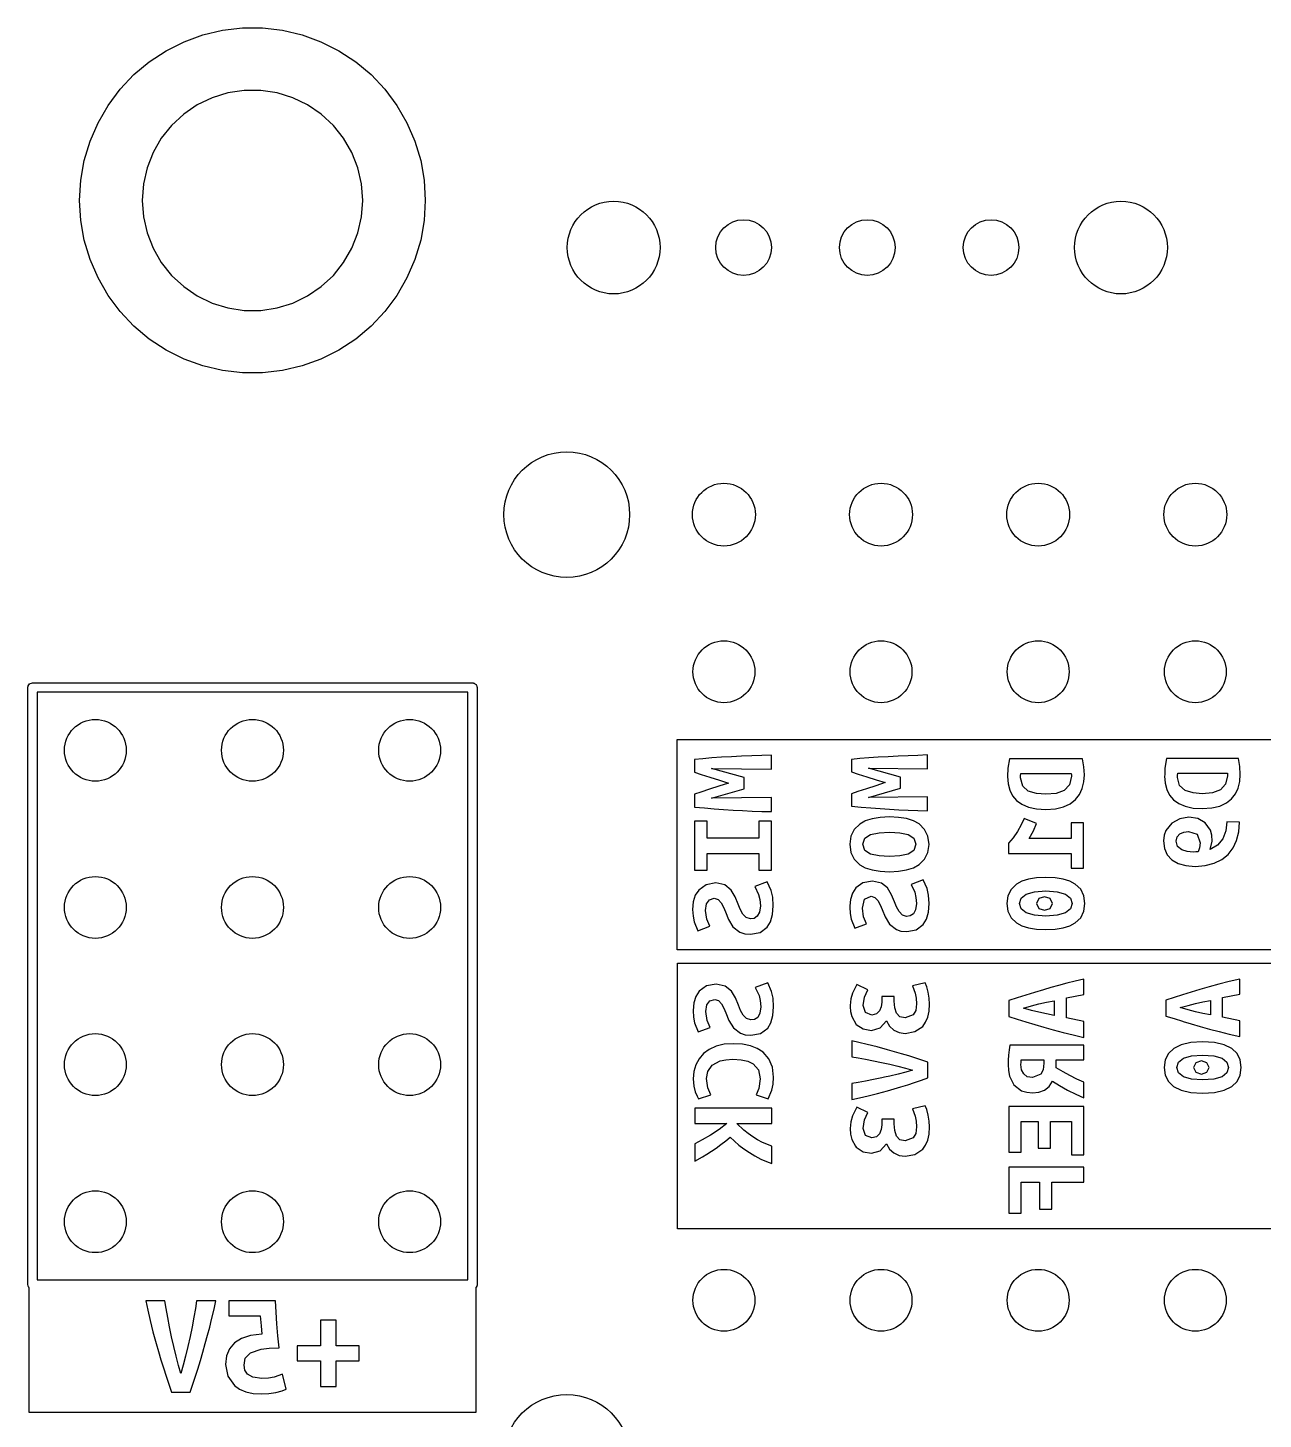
# Model space of a CAD drawing. Extents: x 51 to 109, y -109 to -51.7.
# Drawn here: x 50.98 to 70.95, y -74.31 to -51.82 of the extents above; entities that cross this region are included whole.
import ezdxf

# ---------------------------------------------------------------- set-up
doc = ezdxf.new("R2010")
doc.units = 0
doc.layers.add('BLACK', color=7, linetype='CONTINUOUS')

msp = doc.modelspace()

# ---------------------------------------------------------------- linework, layer by layer
at = {"layer": 'BLACK', "linetype": 'CONTINUOUS'}
for p, q in [((53.5034, -52.0445), (53.8087, -51.9334)), ((53.8087, -51.9334), (54.1248, -51.8584)), ((54.1248, -51.8584), (54.4475, -51.8207)), ((54.4475, -51.8207), (54.7725, -51.8207)), ((54.7725, -51.8207), (55.0952, -51.8584)), ((55.0952, -51.8584), (55.4113, -51.9334)), ((55.4113, -51.9334), (55.7166, -52.0445)), ((53.213, -52.1903), (53.5034, -52.0445)), ((55.7166, -52.0445), (56.007, -52.1903)), ((52.6926, -52.5777), (52.9415, -52.3689)), ((52.9415, -52.3689), (53.213, -52.1903)), ((56.007, -52.1903), (56.2785, -52.3689)), ((56.2785, -52.3689), (56.5274, -52.5777)), ((52.4697, -52.8141), (52.6926, -52.5777)), ((56.5274, -52.5777), (56.7503, -52.8141)), ((52.2756, -53.0747), (52.4697, -52.8141)), ((54.4768, -52.832), (54.2132, -52.8717)), ((54.7432, -52.832), (54.4768, -52.832)), ((55.0068, -52.8717), (54.7432, -52.832)), ((56.7503, -52.8141), (56.9444, -53.0747)), ((52.1132, -53.3561), (52.2756, -53.0747)), ((53.7185, -53.0659), (53.4983, -53.216)), ((53.9586, -52.9503), (53.7185, -53.0659)), ((54.2132, -52.8717), (53.9586, -52.9503)), ((55.2614, -52.9503), (55.0068, -52.8717)), ((55.5015, -53.0659), (55.2614, -52.9503)), ((55.7217, -53.216), (55.5015, -53.0659)), ((56.9444, -53.0747), (57.1068, -53.3561)), ((53.4983, -53.216), (53.303, -53.3973)), ((55.917, -53.3973), (55.7217, -53.216)), ((51.9845, -53.6544), (52.1132, -53.3561)), ((53.303, -53.3973), (53.1368, -53.6056)), ((56.0832, -53.6056), (55.917, -53.3973)), ((57.1068, -53.3561), (57.2355, -53.6544)), ((51.8913, -53.9657), (51.9845, -53.6544)), ((53.1368, -53.6056), (53.0036, -53.8364)), ((56.2164, -53.8364), (56.0832, -53.6056)), ((57.2355, -53.6544), (57.3287, -53.9657)), ((51.8349, -54.2856), (51.8913, -53.9657)), ((53.0036, -53.8364), (52.9062, -54.0845)), ((56.3138, -54.0845), (56.2164, -53.8364)), ((57.3287, -53.9657), (57.3851, -54.2856)), ((52.9062, -54.0845), (52.8469, -54.3443)), ((56.3731, -54.3443), (56.3138, -54.0845)), ((51.816, -54.61), (51.8349, -54.2856)), ((52.8469, -54.3443), (52.827, -54.61)), ((56.393, -54.61), (56.3731, -54.3443)), ((57.3851, -54.2856), (57.404, -54.61)), ((51.8349, -54.9344), (51.816, -54.61)), ((52.827, -54.61), (52.8469, -54.8757)), ((56.3731, -54.8757), (56.393, -54.61)), ((57.404, -54.61), (57.3851, -54.9344)), ((52.8469, -54.8757), (52.9062, -55.1355)), ((56.3138, -55.1355), (56.3731, -54.8757)), ((51.8913, -55.2543), (51.8349, -54.9344)), ((57.3851, -54.9344), (57.3287, -55.2543)), ((51.9845, -55.5656), (51.8913, -55.2543)), ((52.9062, -55.1355), (53.0036, -55.3836)), ((56.2164, -55.3836), (56.3138, -55.1355)), ((57.3287, -55.2543), (57.2355, -55.5656)), ((53.0036, -55.3836), (53.1368, -55.6144)), ((56.0832, -55.6144), (56.2164, -55.3836)), ((52.1132, -55.8639), (51.9845, -55.5656)), ((53.1368, -55.6144), (53.303, -55.8227)), ((55.917, -55.8227), (56.0832, -55.6144)), ((57.2355, -55.5656), (57.1068, -55.8639)), ((52.2756, -56.1453), (52.1132, -55.8639)), ((53.303, -55.8227), (53.4983, -56.004)), ((55.7217, -56.004), (55.917, -55.8227)), ((57.1068, -55.8639), (56.9444, -56.1453)), ((52.4697, -56.4059), (52.2756, -56.1453)), ((53.4983, -56.004), (53.7185, -56.1541)), ((53.7185, -56.1541), (53.9586, -56.2697)), ((55.2614, -56.2697), (55.5015, -56.1541)), ((55.5015, -56.1541), (55.7217, -56.004)), ((56.9444, -56.1453), (56.7503, -56.4059)), ((52.6926, -56.6423), (52.4697, -56.4059)), ((53.9586, -56.2697), (54.2132, -56.3483)), ((54.2132, -56.3483), (54.4768, -56.388)), ((54.4768, -56.388), (54.7432, -56.388)), ((54.7432, -56.388), (55.0068, -56.3483)), ((55.0068, -56.3483), (55.2614, -56.2697)), ((56.7503, -56.4059), (56.5274, -56.6423)), ((52.9415, -56.8511), (52.6926, -56.6423)), ((56.5274, -56.6423), (56.2785, -56.8511)), ((53.213, -57.0297), (52.9415, -56.8511)), ((56.2785, -56.8511), (56.007, -57.0297)), ((53.5034, -57.1755), (53.213, -57.0297)), ((56.007, -57.0297), (55.7166, -57.1755)), ((53.8087, -57.2866), (53.5034, -57.1755)), ((54.1248, -57.3616), (53.8087, -57.2866)), ((55.4113, -57.2866), (55.0952, -57.3616)), ((55.7166, -57.1755), (55.4113, -57.2866)), ((54.4475, -57.3993), (54.1248, -57.3616)), ((54.7725, -57.3993), (54.4475, -57.3993)), ((55.0952, -57.3616), (54.7725, -57.3993)), ((50.979, -62.484), (50.9807, -62.4743)), ((50.979, -72.136), (50.979, -62.484)), ((50.9801, -62.471), (50.9818, -62.4681)), ((50.9807, -62.4743), (50.9801, -62.471)), ((50.9818, -62.4681), (50.9835, -62.4583)), ((50.9835, -62.4583), (50.996, -62.4434)), ((50.996, -62.4434), (51.0058, -62.4265)), ((51.0058, -62.4265), (51.0121, -62.4242)), ((51.0121, -62.4242), (51.0165, -62.419)), ((51.0165, -62.419), (51.0357, -62.4157)), ((51.0357, -62.4157), (51.054, -62.409)), ((51.054, -62.409), (58.166, -62.409)), ((58.166, -62.409), (58.1757, -62.4107)), ((58.1757, -62.4107), (58.179, -62.4101)), ((58.179, -62.4101), (58.1819, -62.4118)), ((58.1819, -62.4118), (58.1917, -62.4135)), ((58.1917, -62.4135), (58.2066, -62.426)), ((58.2066, -62.426), (58.2235, -62.4358)), ((58.2235, -62.4358), (58.2258, -62.4421)), ((58.2258, -62.4421), (58.231, -62.4465)), ((58.231, -62.4465), (58.2343, -62.4657)), ((58.2343, -62.4657), (58.241, -62.484)), ((58.241, -62.484), (58.241, -72.136)), ((51.129, -62.559), (51.129, -72.061)), ((58.091, -62.559), (51.129, -62.559)), ((58.091, -72.061), (58.091, -62.559)), ((61.4721, -63.5751), (61.4721, -63.3231)), ((61.4721, -63.3231), (98.5479, -63.3231)), ((61.4721, -66.4729), (61.4721, -63.5751)), ((61.889, -63.635), (61.7524, -63.6483)), ((61.7524, -63.6483), (61.7524, -63.854)), ((62.0366, -63.6231), (61.889, -63.635)), ((62.1924, -63.6128), (62.0366, -63.6231)), ((62.3532, -63.604), (62.1924, -63.6128)), ((62.517, -63.5962), (62.3532, -63.604)), ((62.6818, -63.5889), (62.517, -63.5962)), ((62.8441, -63.5821), (62.6818, -63.5889)), ((63.0003, -63.5758), (62.8441, -63.5821)), ((63.0003, -63.8036), (63.0003, -63.5758)), ((64.4255, -63.6334), (64.291, -63.6466)), ((64.291, -63.6466), (64.291, -63.8492)), ((64.571, -63.6217), (64.4255, -63.6334)), ((64.7245, -63.6116), (64.571, -63.6217)), ((64.8829, -63.6029), (64.7245, -63.6116)), ((65.0443, -63.5952), (64.8829, -63.6029)), ((65.2067, -63.588), (65.0443, -63.5952)), ((65.3666, -63.5813), (65.2067, -63.588)), ((65.5205, -63.5751), (65.3666, -63.5813)), ((65.5205, -63.7995), (65.5205, -63.5751)), ((66.8447, -63.6351), (66.8212, -63.7897)), ((68.027, -63.6351), (66.8447, -63.6351)), ((68.0495, -63.7672), (68.027, -63.6351)), ((69.382, -63.6336), (69.3589, -63.786)), ((70.5473, -63.6336), (69.382, -63.6336)), ((70.5695, -63.7638), (70.5473, -63.6336)), ((61.7524, -63.854), (61.8612, -63.8893)), ((62.5588, -63.9407), (62.0306, -63.7935)), ((62.0306, -63.7935), (63.0003, -63.8036)), ((64.291, -63.8492), (64.3982, -63.8839)), ((65.0855, -63.9346), (64.5651, -63.7896)), ((64.5651, -63.7896), (65.5205, -63.7995)), ((66.8212, -63.7897), (66.8153, -63.9248)), ((68.0563, -63.8935), (68.0495, -63.7672)), ((69.3589, -63.786), (69.3542, -63.8935)), ((69.5605, -63.9056), (69.5653, -63.8709)), ((69.5653, -63.8709), (70.3679, -63.8709)), ((70.3679, -63.8709), (70.3698, -63.8921)), ((70.5762, -63.8882), (70.5695, -63.7638)), ((61.8612, -63.8893), (62.0044, -63.9346)), ((62.1505, -64.0798), (61.9973, -64.1302)), ((62.0044, -63.9346), (62.1596, -63.983)), ((62.3048, -64.0294), (62.1505, -64.0798)), ((62.1596, -63.983), (62.3048, -64.0294)), ((62.5588, -64.1221), (62.5588, -63.9407)), ((64.3982, -63.8839), (64.5393, -63.9286)), ((64.6833, -64.0717), (64.5323, -64.1213)), ((64.5393, -63.9286), (64.6922, -63.9763)), ((64.8352, -64.022), (64.6833, -64.0717)), ((64.6922, -63.9763), (64.8352, -64.022)), ((65.0855, -64.1134), (65.0855, -63.9346)), ((66.8153, -63.9248), (66.8241, -64.039)), ((66.8241, -64.039), (66.8506, -64.143)), ((67.0248, -63.9463), (67.0257, -63.9111)), ((67.059, -64.0775), (67.0248, -63.9463)), ((67.0257, -63.9111), (67.0306, -63.8758)), ((67.0306, -63.8758), (67.8449, -63.8758)), ((67.15, -64.1577), (67.059, -64.0775)), ((67.8156, -64.0569), (67.7294, -64.1469)), ((67.8469, -63.9189), (67.8156, -64.0569)), ((67.8449, -63.8758), (67.8469, -63.8974)), ((67.8469, -63.8974), (67.8469, -63.9189)), ((68.0221, -64.1195), (68.0478, -64.0116)), ((68.0478, -64.0116), (68.0563, -63.8935)), ((69.3542, -63.8935), (69.3531, -63.9191)), ((69.3531, -63.9191), (69.3618, -64.0317)), ((69.3618, -64.0317), (69.3878, -64.1342)), ((69.5595, -63.9403), (69.5605, -63.9056)), ((69.5933, -64.0696), (69.5595, -63.9403)), ((69.683, -64.1487), (69.5933, -64.0696)), ((70.3389, -64.0493), (70.2541, -64.1381)), ((70.3698, -63.9133), (70.3389, -64.0493)), ((70.3698, -63.8921), (70.3698, -63.9133)), ((70.5425, -64.1111), (70.5678, -64.0047)), ((70.5678, -64.0047), (70.5762, -63.8882)), ((61.8592, -64.1745), (61.7524, -64.2108)), ((61.7524, -64.2108), (61.7524, -64.4165)), ((61.9973, -64.1302), (61.8592, -64.1745)), ((62.0306, -64.2754), (62.5588, -64.1221)), ((63.0003, -64.2633), (62.0306, -64.2754)), ((63.0003, -64.4911), (63.0003, -64.2633)), ((64.3962, -64.165), (64.291, -64.2008)), ((64.291, -64.2008), (64.291, -64.4034)), ((64.5323, -64.1213), (64.3962, -64.165)), ((64.5651, -64.2643), (65.0855, -64.1134)), ((65.5205, -64.2524), (64.5651, -64.2643)), ((65.5205, -64.4769), (65.5205, -64.2524)), ((66.8506, -64.143), (66.8958, -64.2343)), ((66.8958, -64.2343), (66.9612, -64.3104)), ((66.9612, -64.3104), (67.0468, -64.3713)), ((67.2812, -64.1988), (67.15, -64.1577)), ((67.4339, -64.2106), (67.2812, -64.1988)), ((67.5993, -64.1959), (67.4339, -64.2106)), ((67.7294, -64.1469), (67.5993, -64.1959)), ((67.828, -64.363), (67.9134, -64.2967)), ((67.9134, -64.2967), (67.9778, -64.2152)), ((67.9778, -64.2152), (68.0221, -64.1195)), ((69.3878, -64.1342), (69.4324, -64.2242)), ((69.4324, -64.2242), (69.4968, -64.2992)), ((69.4968, -64.2992), (69.5812, -64.3592)), ((69.8122, -64.1892), (69.683, -64.1487)), ((69.9627, -64.2008), (69.8122, -64.1892)), ((70.1258, -64.1863), (69.9627, -64.2008)), ((70.2541, -64.1381), (70.1258, -64.1863)), ((70.3512, -64.351), (70.4354, -64.2857)), ((70.4354, -64.2857), (70.4988, -64.2054)), ((70.4988, -64.2054), (70.5425, -64.1111)), ((61.7524, -64.4165), (61.9137, -64.4303)), ((61.9137, -64.4303), (62.0709, -64.4437)), ((62.0709, -64.4437), (62.2254, -64.4558)), ((62.2254, -64.4558), (62.3784, -64.4659)), ((62.3784, -64.4659), (62.5311, -64.4742)), ((62.5311, -64.4742), (62.6848, -64.481)), ((62.6848, -64.481), (62.8408, -64.4865)), ((62.8408, -64.4865), (63.0003, -64.4911)), ((64.291, -64.4034), (64.4499, -64.417)), ((64.4499, -64.417), (64.6048, -64.4302)), ((64.6048, -64.4302), (64.757, -64.4421)), ((64.757, -64.4421), (64.9077, -64.452)), ((64.9077, -64.452), (65.0582, -64.4602)), ((65.0582, -64.4602), (65.2096, -64.4669)), ((65.2096, -64.4669), (65.3633, -64.4724)), ((65.3633, -64.4724), (65.5205, -64.4769)), ((67.0468, -64.3713), (67.153, -64.4171)), ((67.153, -64.4171), (67.2814, -64.4457)), ((67.2814, -64.4457), (67.4339, -64.4552)), ((67.4339, -64.4552), (67.5897, -64.4447)), ((67.5897, -64.4447), (67.7206, -64.4132)), ((67.7206, -64.4132), (67.828, -64.363)), ((69.5812, -64.3592), (69.6859, -64.4043)), ((69.6859, -64.4043), (69.8125, -64.4325)), ((69.8125, -64.4325), (69.9627, -64.4419)), ((69.9627, -64.4419), (70.1163, -64.4316)), ((70.1163, -64.4316), (70.2454, -64.4005)), ((70.2454, -64.4005), (70.3512, -64.351)), ((61.958, -64.6463), (61.7524, -64.6463)), ((61.7524, -64.6463), (61.7524, -65.4387)), ((61.958, -64.9185), (61.958, -64.6463)), ((62.7947, -64.6463), (62.7947, -64.9185)), ((63.0003, -64.6463), (62.7947, -64.6463)), ((63.0003, -65.4387), (63.0003, -64.6463)), ((64.425, -64.6934), (64.3351, -64.7817)), ((64.5083, -64.6463), (64.425, -64.6934)), ((64.5157, -64.6421), (64.5083, -64.6463)), ((64.6259, -64.6055), (64.5157, -64.6421)), ((64.7556, -64.5835), (64.6259, -64.6055)), ((64.9047, -64.5762), (64.7556, -64.5835)), ((65.0539, -64.5833), (64.9047, -64.5762)), ((65.1836, -64.6047), (65.0539, -64.5833)), ((65.2937, -64.6404), (65.1836, -64.6047)), ((65.3844, -64.6904), (65.2937, -64.6404)), ((65.4744, -64.7779), (65.3844, -64.6904)), ((67.0365, -64.7038), (66.9758, -64.8134)), ((67.0815, -64.602), (67.0365, -64.7038)), ((67.2812, -64.6803), (67.0815, -64.602)), ((67.2332, -64.7997), (67.2812, -64.6803)), ((68.0407, -64.6706), (67.841, -64.6706)), ((67.841, -64.6706), (67.841, -64.925)), ((68.0407, -65.4065), (68.0407, -64.6706)), ((69.4698, -64.6764), (69.3733, -64.795)), ((69.601, -64.605), (69.4698, -64.6764)), ((69.7428, -64.5809), (69.601, -64.605)), ((69.8904, -64.6021), (69.7428, -64.5809)), ((70.011, -64.6696), (69.8904, -64.6021)), ((70.093, -64.7892), (70.011, -64.6696)), ((70.3602, -64.6542), (70.3426, -64.8003)), ((70.5647, -64.6619), (70.3602, -64.6542)), ((70.5529, -64.8165), (70.5647, -64.6619)), ((62.7947, -64.9185), (61.958, -64.9185)), ((64.2811, -64.8902), (64.2632, -65.0191)), ((64.3351, -64.7817), (64.2811, -64.8902)), ((64.4757, -65.0191), (64.5095, -64.9178)), ((64.5095, -64.9178), (64.6018, -64.8592)), ((64.6018, -64.8592), (64.7379, -64.8314)), ((64.7379, -64.8314), (64.9047, -64.8245)), ((64.9047, -64.8245), (64.9914, -64.8262)), ((64.9914, -64.8262), (65.0726, -64.8314)), ((65.0726, -64.8314), (65.2086, -64.8592)), ((65.2086, -64.8592), (65.3, -64.9178)), ((65.3, -64.9178), (65.3338, -65.0191)), ((65.5283, -64.8881), (65.4744, -64.7779)), ((65.5463, -65.0211), (65.5283, -64.8881)), ((66.9054, -64.9172), (66.829, -65.0014)), ((66.9758, -64.8134), (66.9054, -64.9172)), ((67.1637, -64.925), (67.2332, -64.7997)), ((67.841, -64.925), (67.1637, -64.925)), ((69.3451, -64.8727), (69.3357, -64.9629)), ((69.3357, -64.9629), (69.3507, -65.0861)), ((69.3733, -64.795), (69.3451, -64.8727)), ((69.5383, -64.9686), (69.5547, -64.8963)), ((69.5634, -65.0526), (69.5383, -64.9686)), ((69.5547, -64.8963), (69.5981, -64.8481)), ((69.5981, -64.8481), (69.6618, -64.8211)), ((69.6618, -64.8211), (69.7389, -64.8124)), ((69.7389, -64.8124), (69.8778, -64.8548)), ((69.8778, -64.8548), (69.9261, -64.9976)), ((69.9261, -64.9976), (69.9184, -65.0748)), ((70.0901, -65.1018), (70.1229, -64.9667)), ((70.1154, -64.8703), (70.093, -64.7892)), ((70.1229, -64.9667), (70.1154, -64.8703)), ((70.2936, -64.9301), (70.2104, -65.0338)), ((70.3426, -64.8003), (70.2936, -64.9301)), ((70.4593, -65.0786), (70.5174, -64.9561)), ((70.5174, -64.9561), (70.5529, -64.8165)), ((61.958, -65.4387), (61.958, -65.1685)), ((61.958, -65.1685), (62.7947, -65.1685)), ((62.7947, -65.1685), (62.7947, -65.4387)), ((64.2632, -65.0191), (64.2811, -65.152)), ((64.2811, -65.152), (64.3351, -65.2619)), ((64.5095, -65.1204), (64.4757, -65.0191)), ((64.6008, -65.179), (64.5095, -65.1204)), ((64.7369, -65.2068), (64.6008, -65.179)), ((64.8181, -65.2121), (64.7369, -65.2068)), ((64.9047, -65.2138), (64.8181, -65.2121)), ((65.0716, -65.2068), (64.9047, -65.2138)), ((65.2077, -65.179), (65.0716, -65.2068)), ((65.3, -65.1194), (65.2077, -65.179)), ((65.3338, -65.0191), (65.3, -65.1194)), ((65.4744, -65.2595), (65.5283, -65.1509)), ((65.5283, -65.1509), (65.5463, -65.0211)), ((66.829, -65.0014), (66.829, -65.0211)), ((66.829, -65.0211), (66.829, -65.1658)), ((66.829, -65.1658), (67.841, -65.1658)), ((67.841, -65.1658), (67.841, -65.4065)), ((69.3507, -65.0861), (69.3957, -65.1884)), ((69.3957, -65.1884), (69.4708, -65.2696)), ((69.629, -65.1066), (69.5634, -65.0526)), ((69.7187, -65.1355), (69.629, -65.1066)), ((69.8161, -65.1442), (69.7187, -65.1355)), ((69.8595, -65.1433), (69.8161, -65.1442)), ((69.8971, -65.1404), (69.8595, -65.1433)), ((69.9184, -65.0748), (69.8971, -65.1404)), ((70.2104, -65.0338), (70.0901, -65.1018)), ((70.2779, -65.2646), (70.3795, -65.1818)), ((70.3795, -65.1818), (70.4593, -65.0786)), ((61.7524, -65.4387), (61.958, -65.4387)), ((62.7947, -65.4387), (63.0003, -65.4387)), ((64.3351, -65.2619), (64.425, -65.3489)), ((64.425, -65.3489), (64.5157, -65.3984)), ((64.5157, -65.3984), (64.6259, -65.4338)), ((64.6259, -65.4338), (64.7556, -65.455)), ((65.0539, -65.4549), (65.1836, -65.4333)), ((65.1836, -65.4333), (65.2937, -65.3973)), ((65.2937, -65.3973), (65.3844, -65.3469)), ((65.3844, -65.3469), (65.4744, -65.2595)), ((67.841, -65.4065), (68.0407, -65.4065)), ((69.4708, -65.2696), (69.5726, -65.3286)), ((69.5726, -65.3286), (69.698, -65.3639)), ((69.698, -65.3639), (69.847, -65.3757)), ((69.847, -65.3757), (70.0107, -65.3632)), ((70.0107, -65.3632), (70.1547, -65.3256)), ((70.1547, -65.3256), (70.2779, -65.2646)), ((61.9409, -65.6728), (61.8229, -65.7582)), ((62.0971, -65.6443), (61.9409, -65.6728)), ((62.2453, -65.6766), (62.0971, -65.6443)), ((62.9318, -65.6262), (62.7302, -65.6987)), ((62.9933, -65.7653), (62.9318, -65.6262)), ((64.4767, -65.6411), (64.3605, -65.7253)), ((64.6306, -65.613), (64.4767, -65.6411)), ((64.7766, -65.6448), (64.6306, -65.613)), ((64.7556, -65.455), (64.9047, -65.4621)), ((64.8749, -65.7253), (64.7766, -65.6448)), ((64.9047, -65.4621), (65.0539, -65.4549)), ((65.453, -65.5952), (65.2543, -65.6667)), ((65.2543, -65.6667), (65.3139, -65.7948)), ((65.5135, -65.7322), (65.453, -65.5952)), ((66.9582, -65.6649), (66.8712, -65.7482)), ((67.0465, -65.617), (66.9582, -65.6649)), ((67.1549, -65.5827), (67.0465, -65.617)), ((67.2834, -65.5621), (67.1549, -65.5827)), ((67.4319, -65.5553), (67.2834, -65.5621)), ((67.5821, -65.562), (67.4319, -65.5553)), ((67.7118, -65.5822), (67.5821, -65.562)), ((67.8209, -65.6159), (67.7118, -65.5822)), ((67.9095, -65.663), (67.8209, -65.6159)), ((67.9965, -65.7456), (67.9095, -65.663)), ((61.768, -65.8437), (61.7351, -65.9482)), ((61.8229, -65.7582), (61.768, -65.8437)), ((61.9954, -65.9142), (62.0749, -65.8923)), ((62.0749, -65.8923), (62.1385, -65.9124)), ((62.3451, -65.7582), (62.2453, -65.6766)), ((62.4116, -65.8681), (62.3451, -65.7582)), ((62.458, -65.985), (62.4116, -65.8681)), ((62.7302, -65.6987), (62.7907, -65.8288)), ((62.7907, -65.8288), (62.8118, -65.9127)), ((63.0182, -65.8736), (62.9933, -65.7653)), ((63.0266, -66.0133), (63.0182, -65.8736)), ((64.3064, -65.8095), (64.274, -65.9124)), ((64.3605, -65.7253), (64.3064, -65.8095)), ((64.503, -65.906), (64.6088, -65.8574)), ((64.6088, -65.8574), (64.6713, -65.8772)), ((64.6713, -65.8772), (64.719, -65.9279)), ((64.9405, -65.8335), (64.8749, -65.7253)), ((64.9862, -65.9487), (64.9405, -65.8335)), ((65.3139, -65.7948), (65.3348, -65.8775)), ((65.3348, -65.8775), (65.3417, -65.9765)), ((65.5381, -65.839), (65.5135, -65.7322)), ((65.5463, -65.9765), (65.5381, -65.839)), ((66.819, -65.852), (66.8016, -65.9761)), ((66.8712, -65.7482), (66.819, -65.852)), ((67.0071, -65.9761), (67.0343, -65.8895)), ((67.0343, -65.8895), (67.1158, -65.8254)), ((67.1158, -65.8254), (67.2491, -65.7858)), ((67.2491, -65.7858), (67.4319, -65.7726)), ((67.3203, -65.8978), (67.2812, -65.9781)), ((67.4123, -65.8685), (67.3203, -65.8978)), ((67.5033, -65.8978), (67.4123, -65.8685)), ((67.4319, -65.7726), (67.6161, -65.7858)), ((67.5415, -65.9781), (67.5033, -65.8978)), ((67.6161, -65.7858), (67.75, -65.8254)), ((67.75, -65.8254), (67.8315, -65.8895)), ((67.8315, -65.8895), (67.8586, -65.9761)), ((68.0487, -65.85), (67.9965, -65.7456)), ((68.0661, -65.9761), (68.0487, -65.85)), ((61.7351, -65.9482), (61.7241, -66.0717)), ((61.7241, -66.0717), (61.7307, -66.1793)), ((61.9318, -66.0899), (61.9477, -65.9801)), ((61.952, -66.232), (61.9318, -66.0899)), ((61.9477, -65.9801), (61.9954, -65.9142)), ((62.1385, -65.9124), (62.1868, -65.9639)), ((62.1868, -65.9639), (62.2241, -66.0344)), ((62.2241, -66.0344), (62.2544, -66.112)), ((62.2544, -66.112), (62.3038, -66.234)), ((62.4933, -66.0697), (62.458, -65.985)), ((62.5356, -66.1463), (62.4933, -66.0697)), ((62.8058, -66.1171), (62.7695, -66.1826)), ((62.8189, -66.0133), (62.8058, -66.1171)), ((62.8118, -65.9127), (62.8189, -66.0133)), ((63.0159, -66.1547), (63.0266, -66.0133)), ((64.265, -66.0133), (64.2632, -66.0341)), ((64.2632, -66.0341), (64.2696, -66.1402)), ((64.274, -65.9124), (64.265, -66.0133)), ((64.4677, -66.052), (64.503, -65.906)), ((64.4876, -66.1921), (64.4677, -66.052)), ((64.719, -65.9279), (64.7558, -65.9974)), ((64.7558, -65.9974), (64.7856, -66.0739)), ((64.7856, -66.0739), (64.8342, -66.194)), ((65.0209, -66.0322), (64.9862, -65.9487)), ((65.0627, -66.1076), (65.0209, -66.0322)), ((65.1153, -66.1633), (65.0627, -66.1076)), ((65.3288, -66.0788), (65.2931, -66.1434)), ((65.3417, -65.9765), (65.3288, -66.0788)), ((65.5044, -66.2295), (65.5358, -66.1159)), ((65.5358, -66.1159), (65.5463, -65.9765)), ((66.8016, -65.9761), (66.8017, -65.9765)), ((66.8017, -65.9765), (66.8189, -66.1023)), ((66.8189, -66.1023), (66.8708, -66.2067)), ((67.0343, -66.064), (67.0071, -65.9761)), ((67.1158, -66.1278), (67.0343, -66.064)), ((67.2812, -65.9781), (67.3203, -66.0554)), ((67.3203, -66.0554), (67.4123, -66.0858)), ((67.4123, -66.0858), (67.5033, -66.0554)), ((67.5033, -66.0554), (67.5415, -65.9781)), ((67.8315, -66.064), (67.75, -66.1278)), ((67.858, -65.9781), (67.8315, -66.064)), ((67.8586, -65.9761), (67.858, -65.9781)), ((67.9965, -66.2067), (68.0487, -66.1023)), ((68.0487, -66.1023), (68.0661, -65.9761)), ((61.7307, -66.1793), (61.7503, -66.2723)), ((61.7503, -66.2723), (61.8088, -66.4165)), ((61.8088, -66.4165), (62.0003, -66.3439)), ((62.0003, -66.3439), (61.952, -66.232)), ((62.3038, -66.234), (62.3764, -66.351)), ((62.5891, -66.2028), (62.5356, -66.1463)), ((62.6576, -66.2249), (62.5891, -66.2028)), ((62.7171, -66.2159), (62.6576, -66.2249)), ((62.7695, -66.1826), (62.7171, -66.2159)), ((62.9308, -66.359), (62.984, -66.27)), ((62.984, -66.27), (63.0159, -66.1547)), ((64.2696, -66.1402), (64.289, -66.2318)), ((64.289, -66.2318), (64.3466, -66.3738)), ((64.3466, -66.3738), (64.5353, -66.3023)), ((64.5353, -66.3023), (64.4876, -66.1921)), ((64.8342, -66.194), (64.9057, -66.3093)), ((64.9057, -66.3093), (65.017, -66.3957)), ((65.1828, -66.1851), (65.1153, -66.1633)), ((65.2414, -66.1762), (65.1828, -66.1851)), ((65.2931, -66.1434), (65.2414, -66.1762)), ((65.338, -66.4014), (65.452, -66.3172)), ((65.452, -66.3172), (65.5044, -66.2295)), ((66.8708, -66.2067), (66.9572, -66.2893)), ((66.9572, -66.2893), (67.0453, -66.3364)), ((67.0453, -66.3364), (67.1537, -66.3701)), ((67.2491, -66.1667), (67.1158, -66.1278)), ((67.4319, -66.1797), (67.2491, -66.1667)), ((67.6161, -66.1667), (67.4319, -66.1797)), ((67.75, -66.1278), (67.6161, -66.1667)), ((67.7118, -66.3701), (67.8209, -66.3364)), ((67.8209, -66.3364), (67.9095, -66.2893)), ((67.9095, -66.2893), (67.9965, -66.2067)), ((61.4721, -66.7249), (61.4721, -66.4729)), ((62.3764, -66.351), (62.4893, -66.4387)), ((62.4893, -66.4387), (62.5656, -66.4644)), ((62.5656, -66.4644), (62.6596, -66.4729)), ((62.6596, -66.4729), (62.8151, -66.4445)), ((62.8151, -66.4445), (62.9308, -66.359)), ((65.017, -66.3957), (65.0922, -66.421)), ((65.0922, -66.421), (65.1848, -66.4294)), ((65.1848, -66.4294), (65.338, -66.4014)), ((67.1537, -66.3701), (67.2826, -66.3903)), ((67.2826, -66.3903), (67.4319, -66.397)), ((67.4319, -66.397), (67.5821, -66.3903)), ((67.5821, -66.3903), (67.7118, -66.3701)), ((98.5479, -66.7249), (61.4721, -66.7249)), ((61.4788, -67.1953), (61.4788, -66.9432)), ((61.4788, -66.9432), (98.5412, -66.9432)), ((61.4788, -70.9807), (61.4788, -67.1953)), ((67.9066, -67.2316), (67.7709, -67.2663)), ((68.0473, -67.1971), (67.9066, -67.2316)), ((68.0473, -67.4476), (68.0473, -67.1971)), ((70.3949, -67.2394), (70.2301, -67.2822)), ((70.5675, -67.1968), (70.3949, -67.2394)), ((70.5675, -67.4438), (70.5675, -67.1968)), ((61.8296, -67.3922), (61.7747, -67.4776)), ((61.9475, -67.3067), (61.8296, -67.3922)), ((62.1038, -67.2783), (61.9475, -67.3067)), ((62.252, -67.3105), (62.1038, -67.2783)), ((62.3518, -67.3922), (62.252, -67.3105)), ((62.4183, -67.5021), (62.3518, -67.3922)), ((62.9385, -67.2601), (62.7368, -67.3327)), ((62.7368, -67.3327), (62.7973, -67.4627)), ((62.7973, -67.4627), (62.8185, -67.5467)), ((63, -67.3992), (62.9385, -67.2601)), ((63.0249, -67.5076), (63, -67.3992)), ((64.3066, -67.4248), (64.279, -67.5189)), ((64.3791, -67.2828), (64.3066, -67.4248)), ((64.5578, -67.3702), (64.3791, -67.2828)), ((64.5012, -67.4883), (64.5578, -67.3702)), ((65.4855, -67.2609), (65.2809, -67.3086)), ((65.2809, -67.3086), (65.3226, -67.4268)), ((65.3226, -67.4268), (65.339, -67.5065)), ((65.5073, -67.3225), (65.4855, -67.2609)), ((65.5292, -67.4089), (65.5073, -67.3225)), ((65.546, -67.5062), (65.5292, -67.4089)), ((67.1075, -67.4579), (66.9697, -67.5001)), ((67.2491, -67.415), (67.1075, -67.4579)), ((67.3945, -67.3713), (67.2491, -67.415)), ((67.5149, -67.3361), (67.3945, -67.3713)), ((67.6404, -67.3011), (67.5149, -67.3361)), ((67.7709, -67.2663), (67.6404, -67.3011)), ((67.7674, -67.5024), (68.0473, -67.4476)), ((69.6412, -67.4539), (69.5053, -67.4955)), ((69.7807, -67.4116), (69.6412, -67.4539)), ((69.9241, -67.3685), (69.7807, -67.4116)), ((70.0732, -67.3253), (69.9241, -67.3685)), ((70.2301, -67.2822), (70.0732, -67.3253)), ((70.2916, -67.4978), (70.5675, -67.4438)), ((61.7418, -67.5821), (61.7308, -67.7057)), ((61.7747, -67.4776), (61.7418, -67.5821)), ((61.9385, -67.7238), (61.9544, -67.6141)), ((61.9544, -67.6141), (62.0021, -67.5482)), ((62.0021, -67.5482), (62.0816, -67.5262)), ((62.0816, -67.5262), (62.1451, -67.5464)), ((62.1451, -67.5464), (62.1935, -67.5978)), ((62.1935, -67.5978), (62.2308, -67.6684)), ((62.2308, -67.6684), (62.261, -67.746)), ((62.4647, -67.619), (62.4183, -67.5021)), ((62.5, -67.7037), (62.4647, -67.619)), ((62.8256, -67.6472), (62.8125, -67.751)), ((62.8185, -67.5467), (62.8256, -67.6472)), ((63.0226, -67.7887), (63.0332, -67.6472)), ((63.0332, -67.6472), (63.0249, -67.5076)), ((64.279, -67.5189), (64.2698, -67.6244)), ((64.2698, -67.6244), (64.2713, -67.6472)), ((64.2713, -67.6472), (64.2763, -67.721)), ((64.4784, -67.6264), (64.5012, -67.4883)), ((64.5171, -67.7386), (64.4784, -67.6264)), ((64.7724, -67.6443), (64.7465, -67.7118)), ((64.7803, -67.5688), (64.7724, -67.6443)), ((64.9829, -67.4774), (64.7803, -67.4774)), ((64.7803, -67.4774), (64.7803, -67.5688)), ((64.9829, -67.5529), (64.9829, -67.4774)), ((64.9926, -67.6617), (64.9829, -67.5529)), ((65.0216, -67.7495), (64.9926, -67.6617)), ((65.3444, -67.6006), (65.331, -67.7071)), ((65.339, -67.5065), (65.3444, -67.6006)), ((65.5458, -67.7173), (65.553, -67.6026)), ((65.553, -67.6026), (65.546, -67.5062)), ((66.9697, -67.5001), (66.8357, -67.5416)), ((66.8357, -67.5416), (66.8357, -67.6026)), ((66.8357, -67.6026), (66.8357, -67.8039)), ((67.0706, -67.6669), (67.2007, -67.6307)), ((67.2007, -67.7031), (67.0706, -67.6669)), ((67.2007, -67.6307), (67.3221, -67.5993)), ((67.3221, -67.5993), (67.4425, -67.5719)), ((67.4425, -67.5719), (67.5678, -67.5475)), ((67.5678, -67.5475), (67.5678, -67.7843)), ((67.7674, -67.8254), (67.7674, -67.5024)), ((69.5053, -67.4955), (69.3732, -67.5364)), ((69.3732, -67.5364), (69.3732, -67.7949)), ((69.6048, -67.6599), (69.7331, -67.6242)), ((69.7331, -67.6956), (69.6048, -67.6599)), ((69.7331, -67.6242), (69.8527, -67.5933)), ((69.8527, -67.7264), (69.7331, -67.6956)), ((69.8527, -67.5933), (69.9713, -67.5663)), ((69.9713, -67.5663), (70.0948, -67.5422)), ((70.0948, -67.5422), (70.0948, -67.7756)), ((70.2916, -67.8161), (70.2916, -67.4978)), ((61.7308, -67.7057), (61.7374, -67.8133)), ((61.7374, -67.8133), (61.757, -67.9063)), ((61.757, -67.9063), (61.8155, -68.0504)), ((61.9586, -67.866), (61.9385, -67.7238)), ((62.007, -67.9779), (61.9586, -67.866)), ((62.261, -67.746), (62.3104, -67.868)), ((62.3104, -67.868), (62.383, -67.9849)), ((62.5423, -67.7803), (62.5, -67.7037)), ((62.5957, -67.8367), (62.5423, -67.7803)), ((62.6643, -67.8589), (62.5957, -67.8367)), ((62.7237, -67.8498), (62.6643, -67.8589)), ((62.7762, -67.8166), (62.7237, -67.8498)), ((62.8125, -67.751), (62.7762, -67.8166)), ((62.9375, -67.993), (62.9907, -67.9039)), ((62.9907, -67.9039), (63.0226, -67.7887)), ((64.2763, -67.721), (64.2956, -67.8042)), ((64.2956, -67.8042), (64.3681, -67.9303)), ((64.6234, -67.7793), (64.5171, -67.7386)), ((64.6989, -67.7605), (64.6234, -67.7793)), ((64.7465, -67.7118), (64.6989, -67.7605)), ((64.7565, -67.9859), (64.8598, -67.8747)), ((64.8598, -67.8747), (64.9089, -67.9594)), ((65.075, -67.8076), (65.0216, -67.7495)), ((65.1577, -67.827), (65.075, -67.8076)), ((65.2908, -67.7764), (65.1577, -67.827)), ((65.331, -67.7071), (65.2908, -67.7764)), ((65.4427, -67.9621), (65.4894, -67.8965)), ((65.4894, -67.8965), (65.5242, -67.8151)), ((65.5242, -67.8151), (65.5458, -67.7173)), ((66.8357, -67.8039), (66.9708, -67.8469)), ((66.9708, -67.8469), (67.11, -67.8898)), ((67.11, -67.8898), (67.2532, -67.9325)), ((67.3221, -67.7344), (67.2007, -67.7031)), ((67.4425, -67.7608), (67.3221, -67.7344)), ((67.5678, -67.7843), (67.4425, -67.7608)), ((68.0473, -67.8822), (67.7674, -67.8254)), ((68.0473, -68.1406), (68.0473, -67.8822)), ((69.3732, -67.7949), (69.5064, -67.8373)), ((69.5064, -67.8373), (69.6436, -67.8796)), ((69.6436, -67.8796), (69.6523, -67.8822)), ((69.6523, -67.8822), (69.7847, -67.9217)), ((69.7847, -67.9217), (69.9298, -67.9637)), ((69.9713, -67.7525), (69.8527, -67.7264)), ((70.0948, -67.7756), (69.9713, -67.7525)), ((70.5675, -67.8721), (70.2916, -67.8161)), ((70.5675, -68.1268), (70.5675, -67.8721)), ((61.8155, -68.0504), (62.007, -67.9779)), ((62.383, -67.9849), (62.4959, -68.0726)), ((62.4959, -68.0726), (62.5723, -68.0983)), ((62.5723, -68.0983), (62.6663, -68.1069)), ((62.6663, -68.1069), (62.8218, -68.0784)), ((62.8218, -68.0784), (62.9375, -67.993)), ((64.3681, -67.9303), (64.4784, -68.0038)), ((64.4784, -68.0038), (64.6154, -68.0276)), ((64.6154, -68.0276), (64.7565, -67.9859)), ((64.9089, -67.9594), (64.977, -68.0227)), ((64.977, -68.0227), (65.0619, -68.0621)), ((65.0619, -68.0621), (65.1617, -68.0753)), ((65.1617, -68.0753), (65.3186, -68.0475)), ((65.3186, -68.0475), (65.4427, -67.9621)), ((67.2532, -67.9325), (67.4004, -67.9752)), ((67.4004, -67.9752), (67.5528, -68.0174)), ((67.5528, -68.0174), (67.7114, -68.0591)), ((67.7114, -68.0591), (67.8762, -68.1001)), ((67.8762, -68.1001), (68.0473, -68.1406)), ((69.9298, -67.9637), (70.08, -68.0054)), ((70.08, -68.0054), (70.2364, -68.0465)), ((70.2364, -68.0465), (70.3988, -68.0869)), ((70.3988, -68.0869), (70.5675, -68.1268)), ((61.9942, -68.335), (61.9012, -68.4023)), ((62.1058, -68.2843), (61.9942, -68.335)), ((62.2353, -68.2526), (62.1058, -68.2843)), ((62.382, -68.242), (62.2353, -68.2526)), ((62.5293, -68.2507), (62.382, -68.242)), ((62.6587, -68.2767), (62.5293, -68.2507)), ((62.7702, -68.3202), (62.6587, -68.2767)), ((62.8639, -68.3811), (62.7702, -68.3202)), ((64.4089, -68.2213), (64.2976, -68.1985)), ((64.2976, -68.1985), (64.2976, -68.4567)), ((64.5479, -68.2541), (64.4089, -68.2213)), ((64.7056, -68.2943), (64.5479, -68.2541)), ((64.8727, -68.3395), (64.7056, -68.2943)), ((64.9873, -68.3719), (64.8727, -68.3395)), ((65.1022, -68.4057), (64.9873, -68.3719)), ((66.8386, -68.3412), (66.8288, -68.4263)), ((66.8533, -68.2639), (66.8386, -68.3412)), ((68.0473, -68.2639), (66.8533, -68.2639)), ((68.0473, -68.5046), (68.0473, -68.2639)), ((69.5006, -68.3197), (69.4148, -68.4018)), ((69.621, -68.2597), (69.5006, -68.3197)), ((69.7767, -68.2237), (69.621, -68.2597)), ((69.9675, -68.2117), (69.7767, -68.2237)), ((70.1604, -68.2234), (69.9675, -68.2117)), ((70.3173, -68.2588), (70.1604, -68.2234)), ((70.4382, -68.3178), (70.3173, -68.2588)), ((70.524, -68.3992), (70.4382, -68.3178)), ((61.7741, -68.5817), (61.7416, -68.6903)), ((61.8276, -68.4849), (61.7741, -68.5817)), ((61.9012, -68.4023), (61.8276, -68.4849)), ((61.9677, -68.6906), (62.0383, -68.5918)), ((62.0383, -68.5918), (62.1703, -68.5212)), ((62.1703, -68.5212), (62.2631, -68.5008)), ((62.2631, -68.5008), (62.376, -68.494)), ((62.376, -68.494), (62.5073, -68.5022)), ((62.5073, -68.5022), (62.6166, -68.5267)), ((62.6166, -68.5267), (62.7036, -68.5676)), ((62.7036, -68.5676), (62.789, -68.6646)), ((62.958, -68.4877), (62.8639, -68.3811)), ((63.0144, -68.6221), (62.958, -68.4877)), ((64.2976, -68.4567), (64.4007, -68.4716)), ((64.4007, -68.4716), (64.5191, -68.4924)), ((64.5191, -68.4924), (64.6472, -68.5175)), ((64.6472, -68.5175), (64.7793, -68.5451)), ((64.7793, -68.5451), (64.9124, -68.5749)), ((64.9124, -68.5749), (65.0435, -68.6067)), ((65.2173, -68.4408), (65.1022, -68.4057)), ((65.3812, -68.4929), (65.2173, -68.4408)), ((65.5272, -68.5421), (65.3812, -68.4929)), ((65.5272, -68.7944), (65.5272, -68.5421)), ((66.823, -68.5421), (66.822, -68.5771)), ((66.822, -68.5771), (66.8279, -68.6759)), ((66.8239, -68.5085), (66.823, -68.5421)), ((66.8288, -68.4263), (66.8239, -68.5085)), ((67.0314, -68.5771), (67.0324, -68.5438)), ((67.0427, -68.6637), (67.0314, -68.5771)), ((67.0324, -68.5438), (67.0373, -68.5046)), ((67.0373, -68.5046), (67.4014, -68.5046)), ((67.4014, -68.5575), (67.3894, -68.6637)), ((67.4014, -68.5046), (67.4014, -68.5575)), ((67.601, -68.6299), (67.601, -68.5046)), ((67.601, -68.5046), (68.0473, -68.5046)), ((69.3634, -68.504), (69.3462, -68.6265)), ((69.4148, -68.4018), (69.3634, -68.504)), ((69.5488, -68.6265), (69.5756, -68.5411)), ((69.5756, -68.5411), (69.6559, -68.4779)), ((69.6559, -68.4779), (69.7873, -68.4388)), ((69.7873, -68.4388), (69.9675, -68.4258)), ((69.8575, -68.5493), (69.8189, -68.6284)), ((69.9482, -68.5203), (69.8575, -68.5493)), ((70.0379, -68.5493), (69.9482, -68.5203)), ((69.9675, -68.4258), (70.1491, -68.4388)), ((70.0755, -68.6284), (70.0379, -68.5493)), ((70.1491, -68.4388), (70.281, -68.4779)), ((70.281, -68.4779), (70.3613, -68.5411)), ((70.3613, -68.5411), (70.3881, -68.6265)), ((70.5754, -68.5021), (70.524, -68.3992)), ((70.5926, -68.6265), (70.5754, -68.5021)), ((61.7416, -68.6903), (61.7308, -68.8085)), ((61.7308, -68.8085), (61.7419, -68.9285)), ((61.9465, -68.8045), (61.9677, -68.6906)), ((61.9677, -68.9547), (61.9465, -68.8045)), ((62.789, -68.6646), (62.8175, -68.8085)), ((62.8175, -68.8085), (62.7953, -68.9688)), ((63.0332, -68.7843), (63.0144, -68.6221)), ((63.0264, -68.8944), (63.0332, -68.7843)), ((64.649, -68.8212), (64.5201, -68.846)), ((64.7813, -68.7944), (64.649, -68.8212)), ((64.8277, -68.7843), (64.7813, -68.7944)), ((64.9144, -68.7656), (64.8277, -68.7843)), ((65.0455, -68.7348), (64.9144, -68.7656)), ((65.0435, -68.6067), (65.1669, -68.6392)), ((65.1684, -68.703), (65.0455, -68.7348)), ((65.1669, -68.6392), (65.2769, -68.6712)), ((65.2769, -68.6712), (65.1684, -68.703)), ((65.4213, -68.8323), (65.5272, -68.7944)), ((66.8279, -68.6759), (66.8455, -68.765)), ((66.8455, -68.765), (66.9179, -68.9098)), ((67.0764, -68.7317), (67.0427, -68.6637)), ((67.1342, -68.7757), (67.0764, -68.7317)), ((67.2174, -68.7904), (67.1342, -68.7757)), ((67.3534, -68.7356), (67.2174, -68.7904)), ((67.3894, -68.6637), (67.3534, -68.7356)), ((67.7119, -68.6962), (67.601, -68.6299)), ((67.8212, -68.7581), (67.7119, -68.6962)), ((67.9321, -68.8141), (67.8212, -68.7581)), ((68.0473, -68.8628), (67.9321, -68.8141)), ((69.3462, -68.6265), (69.3633, -68.7508)), ((69.3633, -68.7508), (69.4144, -68.8537)), ((69.5756, -68.713), (69.5488, -68.6265)), ((69.6559, -68.776), (69.5756, -68.713)), ((69.7873, -68.8143), (69.6559, -68.776)), ((69.9675, -68.8271), (69.7873, -68.8143)), ((69.8189, -68.6284), (69.8575, -68.7046)), ((69.8575, -68.7046), (69.9482, -68.7345)), ((69.9482, -68.7345), (70.0379, -68.7046)), ((70.1491, -68.8143), (69.9675, -68.8271)), ((70.0379, -68.7046), (70.0755, -68.6284)), ((70.281, -68.776), (70.1491, -68.8143)), ((70.3613, -68.713), (70.281, -68.776)), ((70.3875, -68.6284), (70.3613, -68.713)), ((70.3881, -68.6265), (70.3875, -68.6284)), ((70.524, -68.8537), (70.5754, -68.7508)), ((70.5754, -68.7508), (70.5926, -68.6265)), ((61.7419, -68.9285), (61.7671, -69.0222)), ((61.7671, -69.0222), (61.7973, -69.0898)), ((62.0191, -69.0666), (61.9677, -68.9547)), ((62.7953, -68.9688), (62.751, -69.0706)), ((62.9465, -69.1331), (63.006, -68.991)), ((63.006, -68.991), (63.0264, -68.8944)), ((64.4009, -68.8679), (64.2976, -68.8857)), ((64.2976, -68.8857), (64.2976, -69.142)), ((64.5201, -68.846), (64.4009, -68.8679)), ((64.5638, -69.0834), (64.7145, -69.0461)), ((64.7145, -69.0461), (64.8727, -69.0039)), ((64.8727, -69.0039), (64.9813, -68.9731)), ((64.9813, -68.9731), (65.0912, -68.9404)), ((65.0912, -68.9404), (65.2024, -68.9056)), ((65.2024, -68.9056), (65.3131, -68.8694)), ((65.3131, -68.8694), (65.4213, -68.8323)), ((66.9179, -68.9098), (67.0422, -69.0028)), ((67.0422, -69.0028), (67.1242, -69.027)), ((67.1242, -69.027), (67.2193, -69.0351)), ((67.2193, -69.0351), (67.3201, -69.0243)), ((67.3201, -69.0243), (67.4112, -68.992)), ((67.4112, -68.992), (67.487, -68.9348)), ((67.487, -68.9348), (67.5423, -68.8491)), ((67.5423, -68.8491), (67.6549, -68.9196)), ((67.6549, -68.9196), (67.7841, -68.992)), ((67.7841, -68.992), (67.9191, -69.0596)), ((68.0473, -69.1153), (68.0473, -68.8628)), ((69.4144, -68.8537), (69.4996, -68.9351)), ((69.4996, -68.9351), (69.6198, -68.9941)), ((69.6198, -68.9941), (69.7757, -69.0295)), ((69.7757, -69.0295), (69.9675, -69.0413)), ((69.9675, -69.0413), (70.1604, -69.0295)), ((70.1604, -69.0295), (70.3173, -68.9941)), ((70.3173, -68.9941), (70.4382, -68.9351)), ((70.4382, -68.9351), (70.524, -68.8537)), ((61.7973, -69.0898), (61.8215, -69.1311)), ((61.8215, -69.1311), (62.0191, -69.0666)), ((62.751, -69.0706), (62.9465, -69.1331)), ((64.2976, -69.142), (64.4238, -69.1154)), ((64.3791, -69.2691), (64.3066, -69.4111)), ((64.5578, -69.3565), (64.3791, -69.2691)), ((64.4238, -69.1154), (64.5638, -69.0834)), ((65.4855, -69.2472), (65.2809, -69.2949)), ((65.5073, -69.3088), (65.4855, -69.2472)), ((68.0473, -69.2602), (66.8357, -69.2602)), ((66.8357, -69.2602), (66.8357, -69.5889)), ((67.9191, -69.0596), (68.0473, -69.1153)), ((68.0473, -70.0373), (68.0473, -69.2602)), ((63.007, -69.2863), (61.759, -69.2863)), ((61.759, -69.2863), (61.759, -69.5343)), ((63.007, -69.5343), (63.007, -69.2863)), ((64.3066, -69.4111), (64.279, -69.5052)), ((64.4784, -69.6127), (64.5012, -69.4747)), ((64.5012, -69.4747), (64.5578, -69.3565)), ((64.9829, -69.4638), (64.7803, -69.4638)), ((64.7803, -69.4638), (64.7803, -69.5551)), ((64.9829, -69.5392), (64.9829, -69.4638)), ((65.2809, -69.2949), (65.3226, -69.4131)), ((65.3226, -69.4131), (65.339, -69.4928)), ((65.339, -69.4928), (65.3444, -69.5869)), ((65.5292, -69.3952), (65.5073, -69.3088)), ((65.546, -69.4926), (65.5292, -69.3952)), ((65.553, -69.5889), (65.546, -69.4926)), ((61.759, -69.5343), (62.2772, -69.5343)), ((62.0151, -69.7188), (61.88, -69.7984)), ((62.1522, -69.627), (62.0151, -69.7188)), ((62.2772, -69.5343), (62.1522, -69.627)), ((62.5504, -69.6402), (62.4364, -69.5343)), ((62.4364, -69.5343), (63.007, -69.5343)), ((62.6204, -69.6943), (62.5504, -69.6402)), ((62.6955, -69.746), (62.6204, -69.6943)), ((64.279, -69.5052), (64.2698, -69.6107)), ((64.2698, -69.6107), (64.2763, -69.7073)), ((64.2763, -69.7073), (64.2956, -69.7905)), ((64.5171, -69.725), (64.4784, -69.6127)), ((64.7465, -69.6981), (64.6989, -69.7468)), ((64.7724, -69.6306), (64.7465, -69.6981)), ((64.7803, -69.5551), (64.7724, -69.6306)), ((64.9926, -69.648), (64.9829, -69.5392)), ((65.0216, -69.7359), (64.9926, -69.648)), ((65.331, -69.6934), (65.2908, -69.7627)), ((65.3444, -69.5869), (65.331, -69.6934)), ((65.5242, -69.8014), (65.5458, -69.7036)), ((65.5458, -69.7036), (65.553, -69.5889)), ((66.8357, -69.5889), (66.8357, -69.9942)), ((67.0353, -69.9942), (67.0353, -69.501)), ((67.0353, -69.501), (67.3074, -69.501)), ((67.3074, -69.501), (67.3074, -69.9296)), ((67.5071, -69.9296), (67.5071, -69.501)), ((67.5071, -69.501), (67.8477, -69.501)), ((67.8477, -69.501), (67.8477, -70.0373)), ((61.88, -69.7984), (61.759, -69.8589)), ((61.759, -69.8589), (61.759, -70.1391)), ((62.0282, -69.9819), (62.1045, -69.9297)), ((62.1045, -69.9297), (62.1824, -69.874)), ((62.1824, -69.874), (62.2595, -69.8153)), ((62.2595, -69.8153), (62.3336, -69.7541)), ((62.3336, -69.7541), (62.3986, -69.8171)), ((62.3986, -69.8171), (62.4727, -69.8811)), ((62.4727, -69.8811), (62.5541, -69.9438)), ((62.5541, -69.9438), (62.6411, -70.0031)), ((62.7741, -69.7941), (62.6955, -69.746)), ((62.8548, -69.8377), (62.7741, -69.7941)), ((63.007, -69.9012), (62.8548, -69.8377)), ((63.007, -70.1815), (63.007, -69.9012)), ((64.2956, -69.7905), (64.3593, -69.9012)), ((64.3593, -69.9012), (64.3681, -69.9166)), ((64.3681, -69.9166), (64.4784, -69.9901)), ((64.6234, -69.7657), (64.5171, -69.725)), ((64.6989, -69.7468), (64.6234, -69.7657)), ((64.7565, -69.9723), (64.8598, -69.861)), ((64.8598, -69.861), (64.9089, -69.9457)), ((64.9089, -69.9457), (64.977, -70.009)), ((65.075, -69.794), (65.0216, -69.7359)), ((65.1577, -69.8133), (65.075, -69.794)), ((65.2908, -69.7627), (65.1577, -69.8133)), ((65.4427, -69.9484), (65.4894, -69.8829)), ((65.4894, -69.8829), (65.5242, -69.8014)), ((67.3074, -69.9296), (67.5071, -69.9296)), ((61.759, -70.1391), (61.883, -70.0716)), ((61.883, -70.0716), (61.9541, -70.0295)), ((61.9541, -70.0295), (62.0282, -69.9819)), ((62.6411, -70.0031), (62.7318, -70.0577)), ((62.7318, -70.0577), (62.8245, -70.1069)), ((62.8245, -70.1069), (62.917, -70.1487)), ((62.917, -70.1487), (63.007, -70.1815)), ((64.4784, -69.9901), (64.6154, -70.014)), ((64.6154, -70.014), (64.7565, -69.9723)), ((64.977, -70.009), (65.0619, -70.0485)), ((65.0619, -70.0485), (65.1617, -70.0616)), ((65.1617, -70.0616), (65.3186, -70.0338)), ((65.3186, -70.0338), (65.4427, -69.9484)), ((66.8357, -69.9942), (67.0353, -69.9942)), ((67.8477, -70.0373), (68.0473, -70.0373)), ((66.8357, -70.2389), (66.8357, -70.9807)), ((68.0473, -70.2389), (66.8357, -70.2389)), ((68.0473, -70.4797), (68.0473, -70.2389)), ((67.0353, -70.9807), (67.0353, -70.4797)), ((67.0353, -70.4797), (67.329, -70.4797)), ((67.329, -70.4797), (67.329, -70.9181)), ((67.5286, -70.9181), (67.5286, -70.4797)), ((67.5286, -70.4797), (68.0473, -70.4797)), ((61.4788, -71.2328), (61.4788, -70.9807)), ((66.8357, -70.9807), (67.0353, -70.9807)), ((67.329, -70.9181), (67.5286, -70.9181)), ((98.5412, -71.2328), (61.4788, -71.2328)), ((50.9857, -72.1543), (50.979, -72.136)), ((50.989, -72.1735), (50.9857, -72.1543)), ((50.9942, -72.1778), (50.989, -72.1735)), ((50.9965, -72.1842), (50.9942, -72.1778)), ((51.0008, -72.1867), (50.9965, -72.1842)), ((51.0008, -74.2021), (51.0008, -72.1867)), ((51.129, -72.061), (58.091, -72.061)), ((58.224, -72.1766), (58.2192, -72.1848)), ((58.2192, -72.1848), (58.2192, -74.2021)), ((58.2365, -72.1617), (58.224, -72.1766)), ((58.2382, -72.1519), (58.2365, -72.1617)), ((58.2399, -72.149), (58.2382, -72.1519)), ((58.241, -72.136), (58.2393, -72.1457)), ((58.2393, -72.1457), (58.2399, -72.149)), ((53.1932, -72.3995), (52.886, -72.3995)), ((52.886, -72.3995), (52.9178, -72.5507)), ((53.2146, -72.5233), (53.1932, -72.3995)), ((53.7075, -72.3995), (53.6896, -72.5231)), ((54.0171, -72.3995), (53.7075, -72.3995)), ((53.9897, -72.5329), (54.0171, -72.3995)), ((54.9815, -72.3995), (54.229, -72.3995)), ((54.229, -72.3995), (54.229, -72.6424)), ((54.9904, -72.5814), (54.9815, -72.3995)), ((52.9178, -72.5507), (52.9562, -72.7186)), ((53.2408, -72.6662), (53.2146, -72.5233)), ((53.6896, -72.5231), (53.6646, -72.665)), ((53.9504, -72.6996), (53.9897, -72.5329)), ((54.229, -72.6424), (54.7362, -72.6424)), ((54.7362, -72.6424), (54.7481, -72.802)), ((55.0029, -72.7698), (54.9904, -72.5814)), ((52.9562, -72.7186), (53.0009, -72.8993)), ((53.2705, -72.8207), (53.2408, -72.6662)), ((53.3027, -72.9794), (53.2705, -72.8207)), ((53.6346, -72.8186), (53.6015, -72.977)), ((53.6646, -72.665), (53.6346, -72.8186)), ((53.8848, -72.9541), (53.9189, -72.8243)), ((53.9189, -72.8243), (53.9504, -72.6996)), ((54.7481, -72.802), (54.76, -72.9377)), ((55.0196, -72.9636), (55.0029, -72.7698)), ((55.9602, -72.7138), (55.7078, -72.7138)), ((55.7078, -72.7138), (55.7078, -73.1282)), ((55.9602, -73.1282), (55.9602, -72.7138)), ((53.0009, -72.8993), (53.0515, -73.0889)), ((53.0515, -73.0889), (53.0884, -73.2191)), ((53.3372, -73.1389), (53.3027, -72.9794)), ((53.6015, -72.977), (53.5658, -73.1365)), ((53.8091, -73.2263), (53.848, -73.0889)), ((53.848, -73.0889), (53.8848, -72.9541)), ((54.3195, -73.0806), (54.2388, -73.1742)), ((54.433, -73.0097), (54.3195, -73.0806)), ((54.5798, -72.962), (54.433, -73.0097)), ((54.76, -72.9377), (54.5798, -72.962)), ((55.041, -73.1615), (55.0196, -72.9636)), ((53.0884, -73.2191), (53.1277, -73.3508)), ((53.3741, -73.2961), (53.3372, -73.1389)), ((53.4122, -73.4434), (53.3741, -73.2961)), ((53.5277, -73.2937), (53.4887, -73.4416)), ((53.5658, -73.1365), (53.5277, -73.2937)), ((53.7686, -73.3641), (53.8091, -73.2263)), ((54.1904, -73.2901), (54.1742, -73.4282)), ((54.2388, -73.1742), (54.1904, -73.2901)), ((54.4945, -73.327), (54.5755, -73.2389)), ((54.5755, -73.2389), (54.7481, -73.1818)), ((54.7481, -73.1818), (54.8773, -73.1666)), ((54.8773, -73.1666), (55.041, -73.1615)), ((55.7078, -73.1282), (55.3339, -73.1282)), ((55.3339, -73.1282), (55.3339, -73.3687)), ((56.334, -73.1282), (55.9602, -73.1282)), ((56.334, -73.3687), (56.334, -73.1282)), ((53.1277, -73.3508), (53.1693, -73.4842)), ((53.1693, -73.4842), (53.2127, -73.6169)), ((53.4503, -73.5735), (53.4122, -73.4434)), ((53.4887, -73.4416), (53.4503, -73.5735)), ((53.664, -73.6985), (53.7266, -73.502)), ((53.7266, -73.502), (53.7686, -73.3641)), ((54.1742, -73.4282), (54.2099, -73.6175)), ((54.4743, -73.4401), (54.4945, -73.327)), ((54.4862, -73.5187), (54.4743, -73.4401)), ((54.5302, -73.5866), (54.4862, -73.5187)), ((55.3339, -73.3687), (55.7078, -73.3687)), ((55.7078, -73.3687), (55.7078, -73.783)), ((55.9602, -73.783), (55.9602, -73.3687)), ((55.9602, -73.3687), (56.334, -73.3687)), ((53.2127, -73.6169), (53.2572, -73.7467)), ((53.2572, -73.7467), (53.3027, -73.8735)), ((53.6051, -73.8735), (53.664, -73.6985)), ((54.2099, -73.6175), (54.3195, -73.7687)), ((54.3195, -73.7687), (54.4022, -73.8259)), ((54.6183, -73.6354), (54.5302, -73.5866)), ((54.76, -73.6544), (54.6183, -73.6354)), ((54.8713, -73.6491), (54.76, -73.6544)), ((54.9624, -73.633), (54.8713, -73.6491)), ((55.0958, -73.5854), (54.9624, -73.633)), ((55.1553, -73.8283), (55.0958, -73.5854)), ((53.3027, -73.8735), (53.6051, -73.8735)), ((54.4022, -73.8259), (54.5028, -73.8688)), ((54.5028, -73.8688), (54.6213, -73.8955)), ((54.6213, -73.8955), (54.7576, -73.9045)), ((54.7576, -73.9045), (54.8743, -73.8973)), ((54.8743, -73.8973), (54.9886, -73.8795)), ((54.9886, -73.8795), (55.0874, -73.8545)), ((55.0874, -73.8545), (55.1553, -73.8283)), ((55.7078, -73.783), (55.9602, -73.783)), ((52.886, -74.2021), (51.0008, -74.2021)), ((53.6051, -74.2021), (52.886, -74.2021)), ((54.7576, -74.2021), (53.6051, -74.2021)), ((55.7078, -74.2021), (54.7576, -74.2021)), ((56.334, -74.2021), (55.7078, -74.2021)), ((58.2192, -74.2021), (56.334, -74.2021))]:
    msp.add_line(p, q, dxfattribs=at)
at = {"layer": 'BLACK'}
for centre, radius in [((60.448, -55.372), 0.75), ((68.648, -55.372), 0.75), ((62.548, -55.372), 0.45), ((64.548, -55.372), 0.45), ((66.548, -55.372), 0.45), ((59.69, -59.69), 1.016), ((62.23, -59.69), 0.508), ((64.77, -59.69), 0.508), ((67.31, -59.69), 0.508), ((69.85, -59.69), 0.508), ((62.23, -62.23), 0.5), ((64.77, -62.23), 0.5), ((67.31, -62.23), 0.5), ((69.85, -62.23), 0.5), ((52.07, -63.5), 0.5), ((54.61, -63.5), 0.5), ((57.15, -63.5), 0.5), ((52.07, -66.04), 0.5), ((54.61, -66.04), 0.5), ((57.15, -66.04), 0.5), ((52.07, -68.58), 0.5), ((54.61, -68.58), 0.5), ((57.15, -68.58), 0.5), ((52.07, -71.12), 0.5), ((54.61, -71.12), 0.5), ((57.15, -71.12), 0.5), ((62.23, -72.39), 0.5), ((64.77, -72.39), 0.5), ((67.31, -72.39), 0.5), ((69.85, -72.39), 0.5), ((59.69, -74.93), 1.016)]:
    msp.add_circle(centre, radius, dxfattribs=at)

doc.saveas('drawing.dxf')
